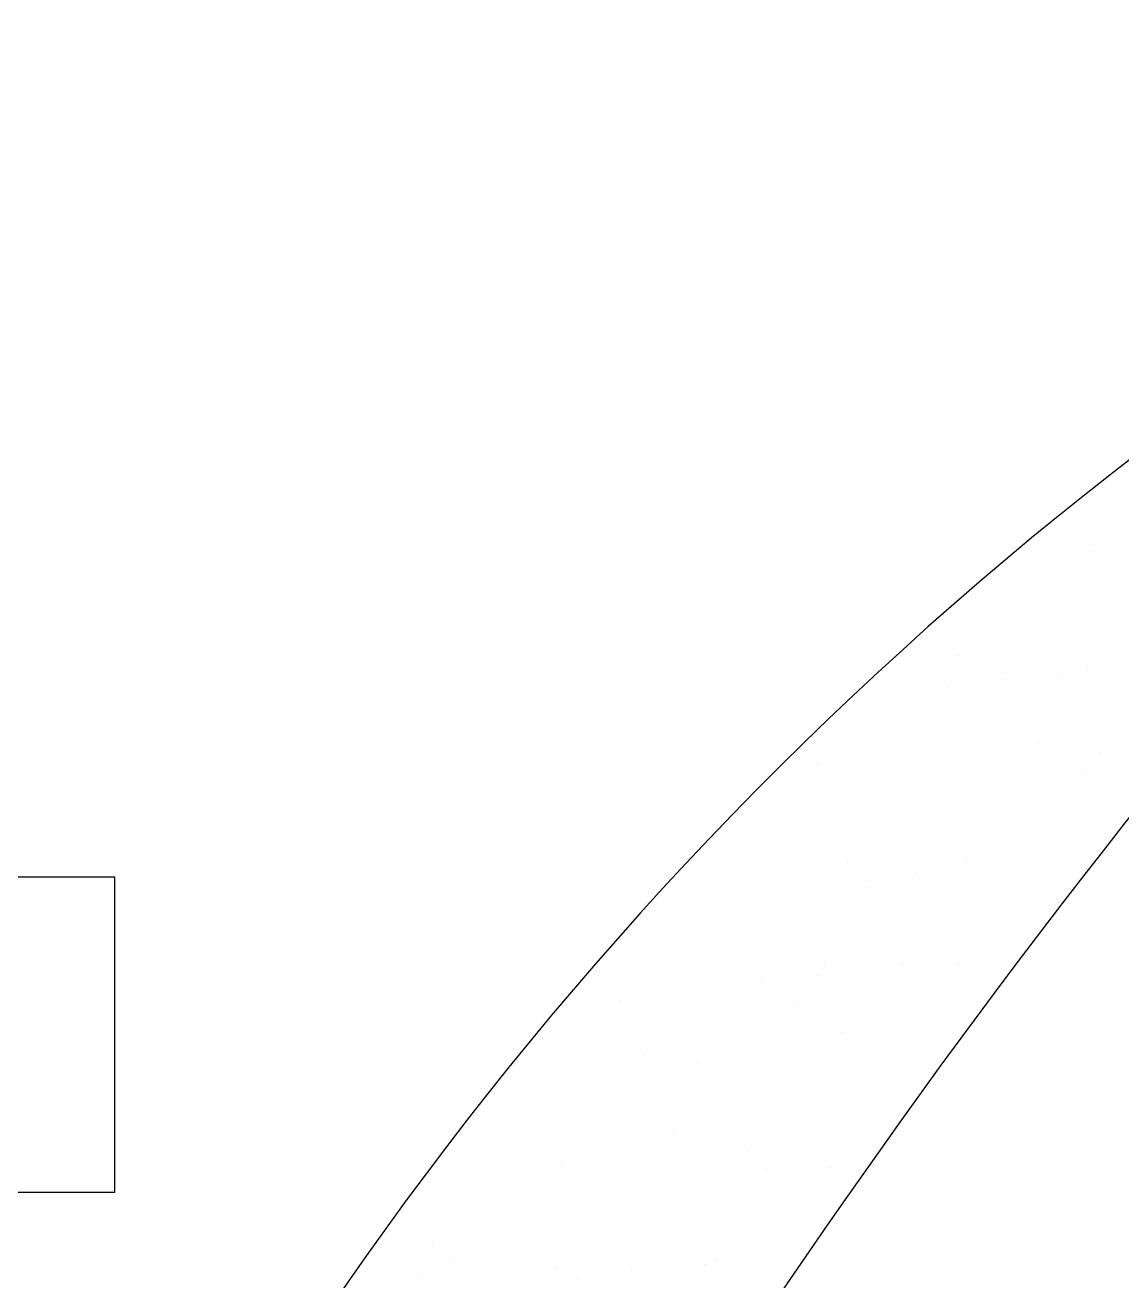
# Model space of a CAD drawing. Header units: millimetres. Extents: x -3567 to 83618, y -21481 to 19784.
# Drawn here: x 39411 to 39587.1, y -16491.4 to -16289.8 of the extents above; entities that cross this region are included whole.
import ezdxf

# ---------------------------------------------------------------- set-up
doc = ezdxf.new("R2010")
doc.units = ezdxf.units.MM
doc.header["$LTSCALE"] = 150
doc.layers.add('ad-Elevation 10', color=8, linetype='Continuous')
doc.layers.add('ad-Landscape', color=7, linetype='Continuous', true_color=0x007f00)
doc.layers.add('ad-Landscape 2', color=7, linetype='Continuous', lineweight=35, true_color=0x264c00)

# ---------------------------------------------------------------- blocks, each defined once
blk = doc.blocks.new('A$C8104ddd6')
for p, q in [((2650.000000000116, 525.6024096388601), (1250, 525.6024096388528)), ((2650.000000000116, 475.000000000302), (2650.000000000116, 525.6024096388601)), ((2650.000000000116, 475.000000000302), (1250, 475.0000000002947))]:
    blk.add_line(p, q)
blk = doc.blocks.new('*X69')
at = {"color": 0}
for p, q in [((92.94405334827053, 49.59171750598928), (92.94405334827053, 49.59171750598928)), ((91.65485417029727, 48.60248018385011), (91.65485417029727, 48.60248018385011)), ((92.88417862582209, 48.47654168777281), (92.88417862582209, 48.47654168777281)), ((92.07119383949556, 48.36951021015236), (92.07119383949556, 48.36951021015236)), ((92.60431199382404, 48.41116890022067), (92.60431199382404, 48.41116890022067)), ((91.55068528727432, 48.30098395923684), (91.55068528727432, 48.30098395923684)), ((92.42002629701227, 47.77600928843798), (92.42002629701227, 47.77600928843798)), ((93.00704670638015, 47.66489373697612), (93.00704670638015, 47.66489373697612)), ((90.30615349180216, 47.56758575453529), (90.30615349180216, 47.56758575453529)), ((92.84172201991872, 47.50735948426456), (92.84172201991872, 47.50735948426456)), ((91.71784752840689, 46.67565641483695), (91.71784752840689, 46.67565641483695)), ((89.10025641455948, 46.64226838244203), (89.10025641455948, 46.64226838244203)), ((90.59350979394542, 46.62144655500527), (90.59350979394542, 46.62144655500527)), ((91.24568476063041, 46.53456113570332), (91.24568476063041, 46.53456113570332)), ((90.77782912814794, 46.45254900310135), (90.77782912814794, 46.45254900310135)), ((90.36914684991179, 45.64076198552213), (90.36914684991179, 45.64076198552213)), ((91.11440192055436, 45.65439562254308), (91.11440192055436, 45.65439562254308)), ((91.6478163855839, 45.65535255811488), (91.6478163855839, 45.65535255811488)), ((89.78090858200659, 45.47883789400711), (89.78090858200659, 45.47883789400711)), ((90.30141713422783, 45.54736414492263), (90.30141713422783, 45.54736414492263)), ((88.42262912192447, 45.30001701066563), (88.42262912192447, 45.30001701066563)), ((90.11351279653918, 45.26624800255131), (90.11351279653918, 45.26624800255131)), ((90.53520851944563, 44.9975981983779), (90.53520851944563, 44.9975981983779)), ((88.64168978101159, 44.77767699318061), (88.64168978101159, 44.77767699318061)), ((89.1632497726691, 44.71544461342887), (89.1632497726691, 44.71544461342887)), ((88.93917126015732, 44.02479984981666), (88.93917126015732, 44.02479984981666)), ((89.63701418570525, 43.86563021289947), (89.63701418570525, 43.86563021289947)), ((87.87405059469585, 43.7262072912897), (87.87405059469585, 43.7262072912897)), ((89.82133351990778, 43.69673266099555), (89.82133351990778, 43.69673266099555)), ((90.43214020802138, 43.71393821650896), (90.43214020802138, 43.71393821650896)), ((86.63088758113297, 42.98795464796523), (86.63088758113297, 42.98795464796523)), ((86.8152069153355, 42.81905709606131), (86.8152069153355, 42.81905709606131)), ((89.34462521528663, 42.83224955731333), (89.34462521528663, 42.83224955731333)), ((87.80699929606612, 42.75648671666465), (87.80699929606612, 42.75648671666465)), ((88.5316404289601, 42.72521807969289), (88.5316404289601, 42.72521807969289)), ((89.2262431307787, 42.7886208444157), (89.2262431307787, 42.7886208444157)), ((86.52534991620074, 42.69131286197488), (86.52534991620074, 42.69131286197488)), ((88.01113187673886, 42.65669182877736), (88.01113187673886, 42.65669182877736))]:
    blk.add_line(p, q, dxfattribs=at)
blk = doc.blocks.new('Stree19')
at = {"layer": 'ad-Landscape'}
for centre, radius, start, end in [((0.2821558119192034, 0.05966998641406462), 0.2661207467928596, 114.6789792967278, 182.0390825794567), ((0.5650970570631628, -0.1079013581149351), 0.5682217186971268, 133.9069491021762, 165.0241373902091)]:
    blk.add_arc(centre, radius, start, end, dxfattribs=at)
at = {"layer": 'ad-Landscape 2'}
blk.add_arc((0.2732791943576203, -0.03257407012627311), 0.2664778642082947, 52.32294583565023, 164.2588430403138, dxfattribs=at)
at = {"layer": 'ad-Landscape', "xscale": 0.007500000000000282, "yscale": 0.007500000000000282, "zscale": 0.007500000000000282}
blk.add_blockref('*X69', (-0.5800917013116802, -0.1081876687492436), dxfattribs=at)
blk = doc.blocks.new('A$C976671c5')
at = {"xscale": 2241.059397795414, "yscale": 2241.059397795414, "zscale": 2241.059397795414}
blk.add_blockref('Stree19', (126.5880321833756, 79.5561936811755), dxfattribs=at)
blk = doc.blocks.new('A$C30163561')
at = {"layer": 'ad-Elevation 10'}
blk.add_blockref('A$C8104ddd6', (-8645, 1.091393642127514e-11), dxfattribs=at)
at = {"layer": 'ad-Landscape', "rotation": 360}
blk.add_blockref('A$C976671c5', (-6226.583727066136, -92.82475435575907), dxfattribs=at)

msp = doc.modelspace()

# ---------------------------------------------------------------- block references
msp.add_blockref('A$C30163561', (45420.41684331049, -16952.20169554182))

doc.saveas('drawing.dxf')
